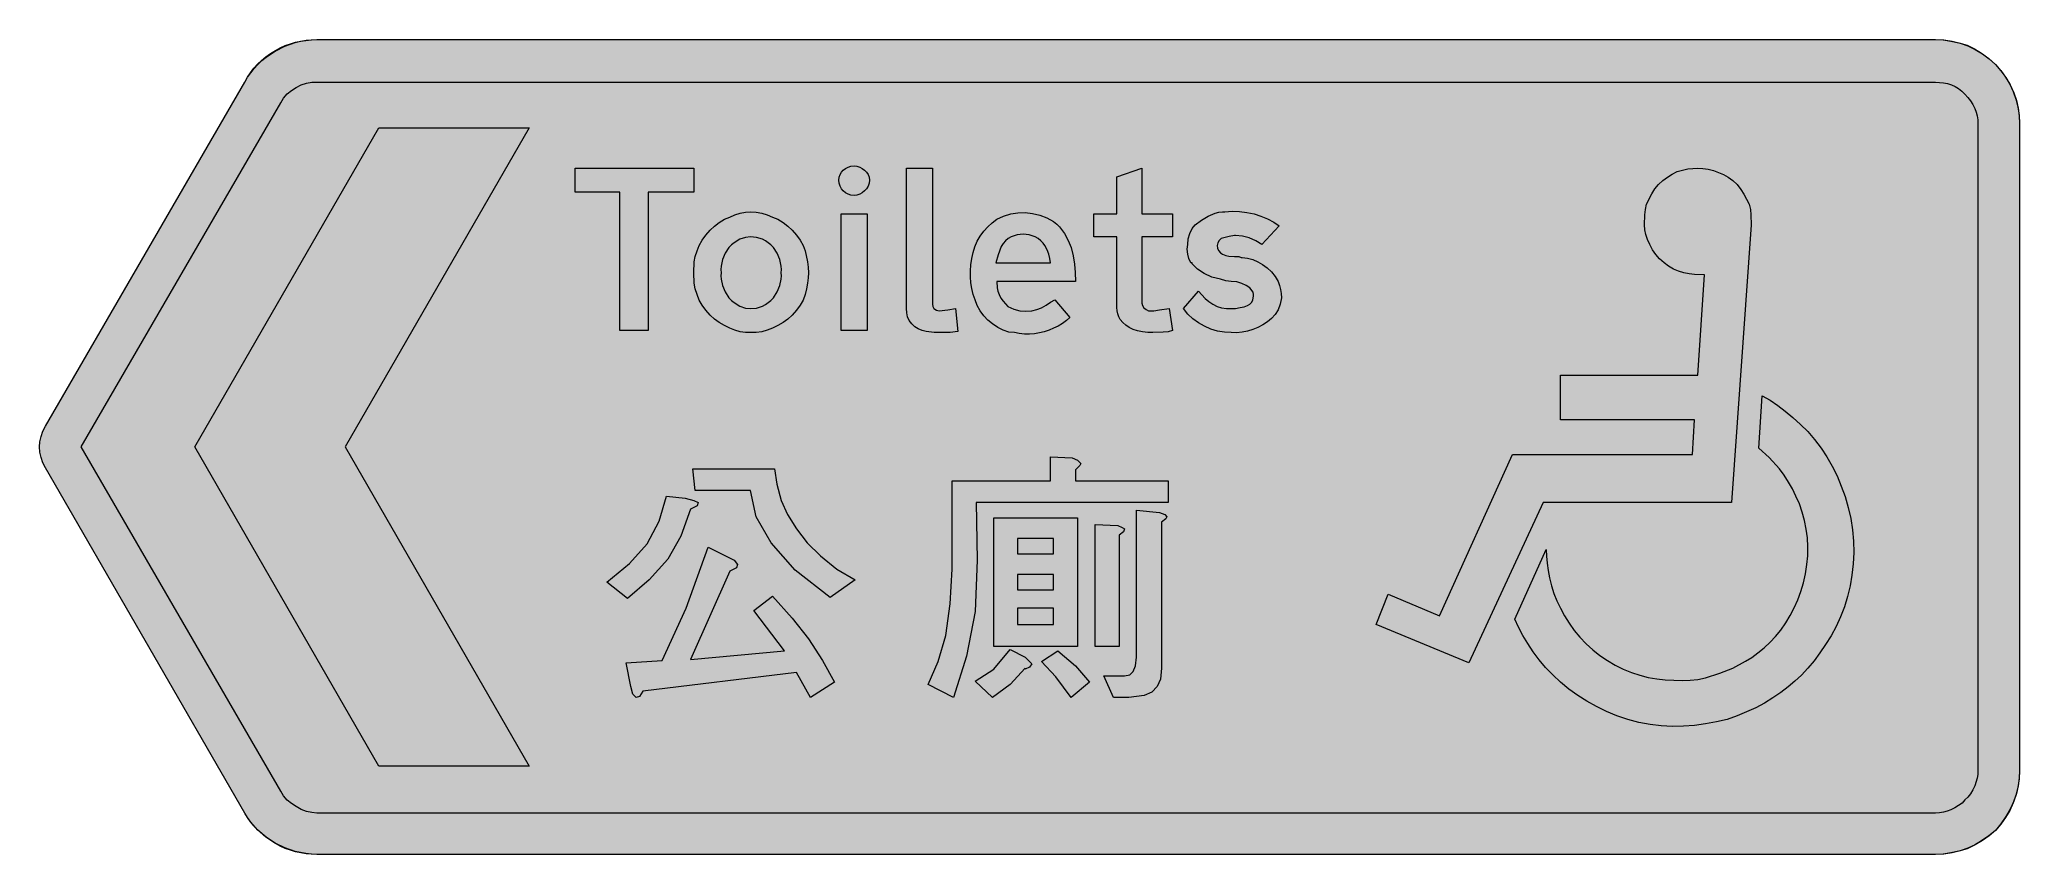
# Model space of a CAD drawing. Header units: metres. Extents: x 12 to 557, y 28 to 253.
import ezdxf

# ---------------------------------------------------------------- set-up
doc = ezdxf.new("R2010")
doc.units = ezdxf.units.M
for name, color, linetype, true_color in [('FILL_BLUE_0000FF', 7, 'Continuous', 0x0000ff), ('FILL_WHITE_FFFFFF', 7, 'Continuous', 0xffffff), ('STROKE_BLUE_0000FF', 7, 'Continuous', 0x0000ff)]:
    doc.layers.add(name, color=color, linetype=linetype, true_color=true_color)

msp = doc.modelspace()

# ---------------------------------------------------------------- hatches: boundary and pattern name
at = {"layer": 'FILL_BLUE_0000FF', "true_color": 0x0000ff}
h = msp.add_hatch(color=7, dxfattribs=at)
h.dxf.hatch_style = 1
h.paths.add_polyline_path([(78.45, 235.44), (79.23, 236.73), (80.21, 237.88), (81.36, 238.86), (82.65, 239.64), (84.05, 240.38), (85.5, 240.84), (86.95, 241.07), (88.35, 241.14), (533.85, 241.14), (536.09, 240.96), (537.18, 240.73), (538.24, 240.39), (539.26, 239.94), (540.22, 239.37), (541.12, 238.67), (541.95, 237.84), (542.79, 236.91), (543.53, 235.94), (544.14, 234.93), (544.65, 233.9), (545.04, 232.86), (545.33, 231.81), (545.49, 230.76), (545.55, 229.74), (545.55, 51.54), (545.49, 50.46), (545.33, 49.44), (544.65, 47.34), (544.14, 46.22), (543.52, 45.17), (542.79, 44.22), (541.95, 43.44), (541.17, 42.6), (540.22, 41.87), (539.17, 41.25), (538.05, 40.74), (537.1, 40.35), (536.06, 40.07), (534.97, 39.9), (533.85, 39.84), (88.35, 39.84), (86.95, 39.95), (85.5, 40.29), (84.05, 40.85), (82.65, 41.64), (81.36, 42.42), (80.21, 43.4), (79.23, 44.55), (78.45, 45.84), (23.55, 140.64), (78.45, 235.44)])
at = {"layer": 'FILL_WHITE_FFFFFF', "true_color": 0xffffff}
h = msp.add_hatch(color=7, dxfattribs=at)
h.dxf.hatch_style = 1
h.paths.add_polyline_path([(68.55, 241.14), (69.28, 242.46), (70.12, 243.72), (71.05, 244.92), (72.08, 246.05), (73.18, 247.11), (74.37, 248.1), (75.63, 249.01), (76.95, 249.84), (78.31, 250.57), (79.7, 251.19), (81.11, 251.71), (82.54, 252.13), (85.43, 252.67), (88.35, 252.84), (533.85, 252.84), (535.93, 252.73), (538.09, 252.43), (540.3, 251.95), (542.55, 251.34), (544.57, 250.33), (546.56, 249.09), (548.5, 247.63), (550.35, 245.94), (551.86, 244.26), (553.24, 242.38), (554.44, 240.33), (555.45, 238.14), (556.19, 236.07), (556.65, 233.94), (556.88, 231.81), (556.95, 229.74), (556.95, 51.54), (556.88, 49.47), (556.65, 47.34), (556.19, 45.21), (555.45, 43.14), (554.44, 40.95), (553.24, 38.87), (551.86, 36.9), (550.35, 35.04), (548.5, 33.53), (546.56, 32.15), (544.57, 30.95), (542.55, 29.94), (540.3, 29.33), (538.09, 28.85), (535.93, 28.55), (533.85, 28.44), (88.35, 28.44), (85.43, 28.61), (82.54, 29.15), (81.11, 29.57), (79.7, 30.09), (78.31, 30.71), (76.95, 31.44), (74.37, 33.17), (72.08, 35.19), (71.05, 36.29), (70.12, 37.43), (69.28, 38.62), (68.55, 39.84), (13.65, 134.94), (12.96, 136.32), (12.47, 137.73), (12.17, 139.18), (12.07, 140.64), (12.17, 142.1), (12.47, 143.55), (12.96, 144.96), (13.65, 146.34), (68.55, 241.14)])
h = msp.add_hatch(color=7, dxfattribs=at)
h.dxf.hatch_style = 1
h.paths.add_polyline_path([(146.85, 228.54), (96.15, 140.64), (146.85, 52.74), (105.45, 52.74), (54.75, 140.64), (105.45, 228.54), (146.85, 228.54)])
h = msp.add_hatch(color=7, dxfattribs=at)
h.dxf.hatch_style = 1
h.paths.add_polyline_path([(240.36, 213.27), (240.09, 212.47), (239.67, 211.76), (239.14, 211.14), (238.5, 210.64), (237.79, 210.26), (237.03, 210.02), (236.25, 209.94), (235.38, 210.02), (234.58, 210.26), (233.87, 210.64), (233.25, 211.14), (232.75, 211.76), (232.37, 212.47), (232.13, 213.27), (232.05, 214.14), (232.13, 214.91), (232.37, 215.64), (232.75, 216.3), (233.25, 216.88), (233.87, 217.36), (234.58, 217.73), (235.38, 217.96), (236.25, 218.04), (237.03, 217.96), (237.79, 217.73), (238.5, 217.36), (239.14, 216.88), (239.67, 216.3), (240.09, 215.64), (240.36, 214.91), (240.45, 214.14), (240.36, 213.27)])
h = msp.add_hatch(color=7, dxfattribs=at)
h.dxf.hatch_style = 1
h.paths.add_polyline_path([(192.15, 210.84), (179.55, 210.84), (179.55, 172.74), (171.75, 172.74), (171.75, 210.84), (159.45, 210.84), (159.45, 217.44), (192.15, 217.44), (192.15, 210.84)])
h = msp.add_hatch(color=7, dxfattribs=at)
h.dxf.hatch_style = 1
h.paths.add_polyline_path([(250.65, 217.44), (257.85, 217.44), (257.85, 180.24), (257.85, 179.94), (257.89, 179.34), (258.15, 178.74), (258.9, 178.33), (259.65, 178.14), (262.05, 178.44), (264.15, 178.74), (264.75, 172.44), (262.65, 172.18), (260.55, 172.14), (258.3, 172.18), (256.05, 172.44), (254.93, 172.73), (253.87, 173.15), (252.93, 173.75), (252.15, 174.54), (251.41, 175.49), (250.95, 176.53), (250.72, 177.62), (250.65, 178.74), (250.65, 217.44)])
h = msp.add_hatch(color=7, dxfattribs=at)
h.dxf.hatch_style = 1
h.paths.add_polyline_path([(315.6, 179.57), (316.01, 178.97), (316.59, 178.47), (317.25, 178.14), (318.75, 178.18), (320.25, 178.44), (322.95, 178.74), (323.85, 172.74), (322.63, 172.39), (321.26, 172.22), (318.45, 172.14), (317.06, 172.2), (315.64, 172.37), (314.27, 172.65), (313.05, 173.04), (311.98, 173.55), (311.03, 174.17), (310.18, 174.9), (309.45, 175.74), (309.06, 176.47), (308.78, 177.28), (308.61, 178.14), (308.55, 179.04), (308.55, 198.54), (302.25, 198.54), (302.25, 204.84), (308.55, 204.84), (308.55, 215.04), (315.45, 217.44), (315.45, 204.84), (323.85, 204.84), (323.85, 198.54), (315.45, 198.54), (315.45, 180.24), (315.6, 179.57)])
h = msp.add_hatch(color=7, dxfattribs=at)
h.dxf.hatch_style = 1
h.paths.add_polyline_path([(405.45, 81.24), (379.95, 91.74), (383.25, 100.14), (397.35, 94.14), (417.45, 138.54), (466.95, 138.54), (467.55, 148.14), (430.65, 148.14), (430.65, 160.44), (468.45, 160.44), (470.25, 188.04), (467.51, 188.12), (466.07, 188.29), (464.55, 188.64), (463.16, 189.02), (461.74, 189.65), (460.37, 190.45), (459.15, 191.34), (457.91, 192.47), (456.86, 193.67), (455.99, 194.97), (455.25, 196.44), (454.64, 197.79), (454.16, 199.14), (453.86, 200.49), (453.75, 201.84), (453.83, 204.58), (454, 206.02), (454.35, 207.54), (455.78, 210.35), (456.63, 211.72), (457.65, 212.94), (458.83, 214.01), (460.09, 214.97), (461.4, 215.81), (462.75, 216.54), (465.71, 217.22), (467.1, 217.38), (468.45, 217.44), (469.85, 217.38), (471.3, 217.18), (472.75, 216.81), (474.15, 216.24), (475.5, 215.68), (476.81, 214.93), (478.07, 214), (479.25, 212.94), (480.27, 211.59), (481.13, 210.24), (482.55, 207.54), (482.9, 206.02), (483.08, 204.58), (483.15, 201.84), (477.75, 125.34), (425.85, 125.34), (405.45, 81.24)])
h = msp.add_hatch(color=7, dxfattribs=at)
h.dxf.hatch_style = 1
h.paths.add_polyline_path([(192.53, 193.11), (193.05, 194.64), (193.61, 196.16), (194.4, 197.6), (195.41, 198.99), (196.65, 200.34), (197.83, 201.45), (199.12, 202.48), (200.53, 203.34), (202.05, 203.94), (203.45, 204.55), (204.9, 205.03), (206.35, 205.33), (207.75, 205.44), (209.32, 205.33), (210.86, 205.03), (212.35, 204.55), (213.75, 203.94), (215.27, 203.34), (216.67, 202.48), (217.97, 201.45), (219.15, 200.34), (220.39, 198.99), (221.4, 197.6), (222.19, 196.16), (222.75, 194.64), (223.43, 191.64), (223.59, 190.17), (223.65, 188.64), (223.59, 187.24), (223.43, 185.75), (223.14, 184.21), (222.75, 182.64), (222.19, 181.12), (221.4, 179.68), (220.39, 178.29), (219.15, 176.94), (217.97, 175.87), (216.67, 174.92), (215.27, 174.07), (213.75, 173.34), (212.35, 172.77), (210.86, 172.4), (209.32, 172.2), (207.75, 172.14), (206.35, 172.2), (204.9, 172.4), (203.45, 172.77), (202.05, 173.34), (200.53, 174.07), (199.12, 174.92), (197.83, 175.87), (196.65, 176.94), (195.41, 178.29), (194.4, 179.68), (193.61, 181.12), (193.05, 182.64), (192.53, 184.21), (192.26, 185.75), (192.15, 188.64), (192.26, 191.64), (192.53, 193.11)])
h.paths.add_polyline_path([(204.75, 197.83), (203.19, 196.89), (202.45, 196.27), (201.75, 195.54), (200.75, 194.04), (200.02, 192.32), (199.64, 190.48), (199.59, 189.55), (199.65, 188.64), (199.59, 187.74), (199.64, 186.84), (200.02, 185.08), (200.75, 183.37), (201.75, 181.74), (202.45, 181.01), (203.19, 180.39), (204.75, 179.45), (206.31, 178.91), (207.75, 178.74), (209.37, 178.91), (211.01, 179.45), (211.82, 179.87), (212.6, 180.39), (213.35, 181.01), (214.05, 181.74), (215.05, 183.37), (215.77, 185.08), (216.16, 186.84), (216.21, 187.74), (216.15, 188.64), (216.21, 189.55), (216.16, 190.48), (215.77, 192.32), (215.05, 194.04), (214.05, 195.54), (213.35, 196.27), (212.6, 196.89), (211.82, 197.41), (211.01, 197.83), (209.37, 198.37), (207.75, 198.54), (206.31, 198.37), (204.75, 197.83)], flags=16)
h = msp.add_hatch(color=7, dxfattribs=at)
h.dxf.hatch_style = 1
h.paths.add_polyline_path([(232.65, 172.74), (232.65, 204.84), (239.85, 204.84), (239.85, 172.74), (232.65, 172.74)])
h = msp.add_hatch(color=7, dxfattribs=at)
h.dxf.hatch_style = 1
h.paths.add_polyline_path([(277.24, 172.78), (275.75, 173.53), (274.35, 174.54), (273.06, 175.55), (271.91, 176.75), (270.93, 178.13), (270.15, 179.64), (269.53, 181.13), (269.03, 182.67), (268.65, 184.25), (268.39, 185.87), (268.25, 187.51), (268.25, 189.17), (268.38, 190.85), (268.65, 192.54), (268.97, 194.2), (269.48, 195.79), (270.15, 197.3), (270.97, 198.73), (271.94, 200.05), (273.04, 201.27), (274.24, 202.37), (275.55, 203.34), (277.4, 204.21), (279.34, 204.81), (281.33, 205.13), (283.35, 205.18), (285.37, 204.96), (287.36, 204.48), (289.3, 203.74), (291.15, 202.74), (292.01, 202.02), (292.79, 201.24), (294.11, 199.48), (295.16, 197.55), (295.95, 195.54), (296.52, 193.29), (296.89, 191), (297.09, 188.66), (297.15, 186.24), (275.55, 186.24), (275.63, 184.44), (275.8, 183.54), (276.15, 182.64), (276.65, 181.62), (277.24, 180.77), (278.55, 179.34), (280.17, 178.6), (281.85, 178.18), (283.53, 178.03), (285.15, 178.14), (286.5, 178.47), (287.81, 179), (289.07, 179.7), (290.25, 180.54), (291.45, 181.14), (295.65, 176.34), (294.69, 175.45), (293.63, 174.62), (292.44, 173.89), (291.15, 173.34), (289.89, 172.82), (288.58, 172.39), (287.23, 172.06), (285.86, 171.84), (284.48, 171.73), (283.09, 171.74), (281.71, 171.87), (280.35, 172.14), (278.78, 172.3), (277.24, 172.78)])
h.paths.add_polyline_path([(290.14, 192.51), (289.84, 193.74), (289.36, 194.97), (288.75, 196.14), (288.24, 196.81), (287.63, 197.45), (286.89, 198.04), (286.05, 198.54), (284.43, 199.05), (282.75, 199.22), (281.07, 199.05), (279.45, 198.54), (278.61, 198.03), (277.88, 197.42), (277.26, 196.68), (276.75, 195.84), (275.89, 193.59), (275.25, 191.34), (290.25, 191.34), (290.14, 192.51)], flags=16)
h = msp.add_hatch(color=7, dxfattribs=at)
h.dxf.hatch_style = 1
h.paths.add_polyline_path([(338.55, 193.39), (339.41, 193.22), (340.95, 193.14), (341.85, 193.14), (342.15, 193.14), (342.75, 192.84), (343.05, 192.84), (344.51, 192.63), (345.95, 192.23), (347.34, 191.65), (348.67, 190.89), (349.92, 189.96), (351.07, 188.87), (352.08, 187.63), (352.95, 186.24), (353.34, 185.12), (353.63, 183.99), (353.79, 182.87), (353.85, 181.74), (353.51, 180.01), (352.95, 178.44), (352.16, 177.1), (351.15, 176.04), (349.97, 175.08), (348.7, 174.25), (347.35, 173.54), (345.94, 172.97), (344.48, 172.53), (343.01, 172.24), (341.52, 172.11), (340.05, 172.14), (338.14, 172.25), (336.26, 172.58), (334.42, 173.12), (332.66, 173.87), (331, 174.81), (329.46, 175.94), (328.07, 177.25), (326.85, 178.74), (331.05, 183.54), (332.89, 181.52), (333.88, 180.67), (334.95, 179.94), (336.13, 179.37), (337.39, 179), (338.7, 178.8), (340.05, 178.74), (341.25, 178.78), (342.45, 179.04), (343.61, 179.23), (344.55, 179.64), (345.16, 179.97), (345.64, 180.47), (345.94, 181.07), (346.05, 181.74), (346.18, 182.19), (346.16, 182.6), (346.05, 183.24), (345.15, 184.44), (344.14, 185.1), (342.94, 185.68), (341.56, 186.09), (340.05, 186.24), (338.55, 186.43), (337.05, 186.84), (334.69, 187.45), (332.59, 188.38), (330.76, 189.58), (329.25, 191.04), (329.25, 191.34), (328.95, 191.34), (328.39, 192.52), (328.05, 193.78), (327.94, 195.09), (328.05, 196.44), (328.21, 198), (328.65, 199.48), (329.32, 200.79), (330.15, 201.84), (331.83, 203.12), (333.67, 204.2), (335.63, 205), (336.64, 205.27), (337.65, 205.44), (338.25, 205.44), (340.28, 205.57), (342.32, 205.51), (344.34, 205.26), (346.31, 204.84), (348.21, 204.25), (350.02, 203.5), (351.71, 202.59), (353.25, 201.54), (348.45, 196.44), (346.78, 197.45), (344.96, 198.2), (343.09, 198.68), (341.25, 198.84), (340.95, 198.84), (339.45, 198.65), (337.95, 198.24), (337.29, 198.04), (336.71, 197.53), (336.3, 196.85), (336.15, 196.14), (336.26, 195.43), (336.56, 194.72), (337.04, 194.12), (337.65, 193.74), (338.55, 193.39)])
h = msp.add_hatch(color=7, dxfattribs=at)
h.dxf.hatch_style = 1
h.paths.add_polyline_path([(486.15, 154.74), (488.35, 153.51), (490.46, 152.08), (492.52, 150.48), (494.55, 148.74), (496.7, 146.88), (498.68, 144.88), (500.54, 142.71), (502.35, 140.34), (503.97, 137.91), (505.44, 135.35), (506.76, 132.67), (507.94, 129.88), (508.96, 126.99), (509.82, 124.01), (510.52, 120.96), (511.05, 117.84), (511.29, 114.69), (511.34, 111.56), (511.19, 108.45), (510.86, 105.39), (510.35, 102.38), (509.66, 99.45), (508.79, 96.59), (507.75, 93.84), (506.52, 91.2), (505.13, 88.67), (503.62, 86.25), (502.05, 83.94), (500.42, 81.75), (498.71, 79.7), (496.95, 77.82), (495.15, 76.14), (493.29, 74.57), (491.29, 73.03), (489.12, 71.54), (486.75, 70.14), (484.4, 68.85), (481.87, 67.67), (479.24, 66.6), (476.55, 65.64), (473.6, 64.92), (470.6, 64.36), (467.57, 63.96), (464.51, 63.73), (461.44, 63.68), (458.37, 63.83), (455.3, 64.18), (452.25, 64.74), (449.16, 65.61), (446.17, 66.64), (443.31, 67.83), (440.55, 69.17), (437.91, 70.64), (435.38, 72.25), (432.96, 73.98), (430.65, 75.84), (428.51, 77.87), (426.56, 79.93), (424.79, 82.04), (423.15, 84.24), (421.64, 86.49), (420.26, 88.74), (419.06, 90.99), (418.05, 93.24), (426.75, 112.44), (426.81, 110.59), (426.97, 108.65), (427.26, 106.66), (427.65, 104.64), (428.16, 102.44), (428.81, 100.33), (429.63, 98.27), (430.65, 96.24), (431.75, 94.13), (433, 92.09), (434.42, 90.13), (435.98, 88.25), (437.68, 86.48), (439.51, 84.81), (441.47, 83.26), (443.55, 81.84), (445.71, 80.57), (447.93, 79.48), (450.18, 78.55), (452.48, 77.79), (454.79, 77.2), (457.13, 76.78), (459.49, 76.52), (461.85, 76.44), (464.1, 76.32), (466.31, 76.4), (468.47, 76.65), (470.55, 77.04), (474.53, 78.39), (478.05, 79.74), (481.61, 81.62), (483.32, 82.69), (484.95, 83.94), (486.69, 85.35), (488.33, 86.87), (489.84, 88.5), (491.25, 90.24), (492.64, 92.19), (493.89, 94.23), (495, 96.36), (495.98, 98.57), (496.8, 100.86), (497.49, 103.23), (498.04, 105.69), (498.45, 108.24), (498.69, 110.71), (498.74, 113.18), (498.61, 115.62), (498.3, 118.03), (497.82, 120.4), (497.18, 122.71), (496.39, 124.96), (495.45, 127.14), (494.49, 129.11), (493.43, 131), (492.24, 132.84), (490.95, 134.64), (488.1, 137.72), (485.25, 140.34), (486.15, 154.74)])
h = msp.add_hatch(color=7, dxfattribs=at)
h.dxf.hatch_style = 1
h.paths.add_polyline_path([(290.25, 131.34), (290.25, 137.94), (296.25, 137.64), (297.75, 137.04), (298.65, 136.14), (298.35, 135.54), (297.15, 134.34), (297.15, 131.34), (322.65, 131.34), (322.65, 125.34), (269.85, 125.34), (270.15, 109.44), (269.55, 95.34), (267.15, 83.04), (263.55, 71.64), (256.65, 75.24), (259.35, 81.54), (261.45, 88.74), (262.65, 97.44), (263.25, 107.04), (263.25, 131.34), (290.25, 131.34)])
h = msp.add_hatch(color=7, dxfattribs=at)
h.dxf.hatch_style = 1
h.paths.add_polyline_path([(214.35, 134.64), (214.95, 130.44), (216.15, 125.94), (217.95, 122.04), (220.35, 118.14), (223.35, 114.24), (226.95, 110.64), (231.45, 107.04), (236.55, 104.04), (229.65, 99.24), (220.05, 106.74), (213.45, 114.24), (209.25, 121.44), (207.75, 128.64), (192.45, 128.64), (191.85, 134.64), (214.35, 134.64)])
h = msp.add_hatch(color=7, dxfattribs=at)
h.dxf.hatch_style = 1
h.paths.add_polyline_path([(192.15, 125.94), (193.35, 125.34), (193.05, 124.44), (191.25, 123.54), (188.55, 116.04), (184.95, 109.74), (179.85, 104.04), (173.85, 98.94), (168.15, 103.44), (174.45, 108.54), (179.25, 113.94), (182.55, 120.24), (184.65, 127.14), (189.75, 126.54), (192.15, 125.94)])
h = msp.add_hatch(color=7, dxfattribs=at)
h.dxf.hatch_style = 1
h.paths.add_polyline_path([(274.65, 121.14), (297.75, 121.14), (297.75, 85.74), (274.65, 85.74), (274.65, 121.14)])
h.paths.add_polyline_path([(281.25, 111.24), (291.15, 111.24), (291.15, 115.44), (281.25, 115.44), (281.25, 111.24)], flags=16)
h.paths.add_polyline_path([(281.25, 105.54), (281.25, 101.34), (291.15, 101.34), (291.15, 105.54), (281.25, 105.54)], flags=16)
h.paths.add_polyline_path([(291.15, 96.24), (281.25, 96.24), (281.25, 91.74), (291.15, 91.74), (291.15, 96.24)], flags=16)
h = msp.add_hatch(color=7, dxfattribs=at)
h.dxf.hatch_style = 1
h.paths.add_polyline_path([(320.25, 122.64), (321.75, 122.04), (322.35, 121.44), (322.05, 120.84), (320.85, 119.94), (320.85, 79.74), (320.55, 76.74), (319.65, 74.64), (318.15, 73.14), (316.05, 72.24), (311.85, 71.64), (307.65, 71.64), (304.95, 77.64), (310.65, 77.64), (312.15, 77.94), (313.05, 78.84), (313.65, 80.34), (313.95, 82.74), (313.95, 123.24), (320.25, 122.64)])
h = msp.add_hatch(color=7, dxfattribs=at)
h.dxf.hatch_style = 1
h.paths.add_polyline_path([(308.85, 119.04), (310.05, 118.44), (310.65, 118.14), (310.35, 117.24), (309.15, 116.34), (309.15, 85.74), (302.55, 85.74), (302.55, 119.34), (308.85, 119.04)])
h = msp.add_hatch(color=7, dxfattribs=at)
h.dxf.hatch_style = 1
h.paths.add_polyline_path([(203.25, 109.44), (204.15, 108.24), (203.85, 107.34), (202.05, 106.44), (191.25, 82.14), (217.05, 84.54), (208.65, 95.64), (213.75, 99.54), (219.15, 93.54), (223.65, 87.84), (227.55, 81.84), (230.85, 75.84), (224.25, 71.64), (220.35, 78.54), (178.05, 73.44), (177.15, 71.94), (176.25, 71.64), (175.35, 72.54), (174.75, 74.64), (173.55, 81.24), (183.45, 81.84), (190.05, 96.24), (196.05, 113.04), (200.85, 110.64), (203.25, 109.44)])
h = msp.add_hatch(color=7, dxfattribs=at)
h.dxf.hatch_style = 1
h.paths.add_polyline_path([(284.55, 81.54), (285.15, 80.94), (284.55, 80.04), (283.35, 79.44), (283.35, 79.74), (279.15, 75.24), (274.35, 71.64), (269.55, 76.14), (274.65, 79.44), (279.15, 84.84), (283.35, 82.74), (284.55, 81.54)])
h = msp.add_hatch(color=7, dxfattribs=at)
h.dxf.hatch_style = 1
h.paths.add_polyline_path([(297.15, 80.34), (301.05, 75.84), (295.95, 71.64), (291.75, 77.34), (287.85, 81.54), (292.35, 84.54), (297.15, 80.34)])

# ---------------------------------------------------------------- linework, layer by layer
at = {"layer": 'FILL_BLUE_0000FF', "lineweight": 0, "true_color": 0x0000ff}
msp.add_lwpolyline([(78.45, 235.44), (79.23, 236.73), (80.21, 237.88), (81.36, 238.86), (82.65, 239.64), (84.05, 240.38), (85.5, 240.84), (86.95, 241.07), (88.35, 241.14), (533.85, 241.14), (536.09, 240.96), (537.18, 240.73), (538.24, 240.39), (539.26, 239.94), (540.22, 239.37), (541.12, 238.67), (541.95, 237.84), (542.79, 236.91), (543.53, 235.94), (544.14, 234.93), (544.65, 233.9), (545.04, 232.86), (545.33, 231.81), (545.49, 230.76), (545.55, 229.74), (545.55, 51.54), (545.49, 50.46), (545.33, 49.44), (544.65, 47.34), (544.14, 46.22), (543.52, 45.17), (542.79, 44.22), (541.95, 43.44), (541.17, 42.6), (540.22, 41.87), (539.17, 41.25), (538.05, 40.74), (537.1, 40.35), (536.06, 40.07), (534.97, 39.9), (533.85, 39.84), (88.35, 39.84), (86.95, 39.95), (85.5, 40.29), (84.05, 40.85), (82.65, 41.64), (81.36, 42.42), (80.21, 43.4), (79.23, 44.55), (78.45, 45.84), (23.55, 140.64)], close=True, dxfattribs=at)
at = {"layer": 'FILL_WHITE_FFFFFF', "lineweight": 0, "true_color": 0xffffff}
for points in [[(68.55, 241.14), (69.28, 242.46), (70.12, 243.72), (71.05, 244.92), (72.08, 246.05), (73.18, 247.11), (74.37, 248.1), (75.63, 249.01), (76.95, 249.84), (78.31, 250.57), (79.7, 251.19), (81.11, 251.71), (82.54, 252.13), (85.43, 252.67), (88.35, 252.84), (533.85, 252.84), (535.93, 252.73), (538.09, 252.43), (540.3, 251.95), (542.55, 251.34), (544.57, 250.33), (546.56, 249.09), (548.5, 247.63), (550.35, 245.94), (551.86, 244.26), (553.24, 242.38), (554.44, 240.33), (555.45, 238.14), (556.19, 236.07), (556.65, 233.94), (556.88, 231.81), (556.95, 229.74), (556.95, 51.54), (556.88, 49.47), (556.65, 47.34), (556.19, 45.21), (555.45, 43.14), (554.44, 40.95), (553.24, 38.87), (551.86, 36.9), (550.35, 35.04), (548.5, 33.53), (546.56, 32.15), (544.57, 30.95), (542.55, 29.94), (540.3, 29.33), (538.09, 28.85), (535.93, 28.55), (533.85, 28.44), (88.35, 28.44), (85.43, 28.61), (82.54, 29.15), (81.11, 29.57), (79.7, 30.09), (78.31, 30.71), (76.95, 31.44), (74.37, 33.17), (72.08, 35.19), (71.05, 36.29), (70.12, 37.43), (69.28, 38.62), (68.55, 39.84), (13.65, 134.94), (12.96, 136.32), (12.47, 137.73), (12.17, 139.18), (12.07, 140.64), (12.17, 142.1), (12.47, 143.55), (12.96, 144.96), (13.65, 146.34)], [(240.36, 213.27), (240.09, 212.47), (239.67, 211.76), (239.14, 211.14), (238.5, 210.64), (237.79, 210.26), (237.03, 210.02), (236.25, 209.94), (235.38, 210.02), (234.58, 210.26), (233.87, 210.64), (233.25, 211.14), (232.75, 211.76), (232.37, 212.47), (232.13, 213.27), (232.05, 214.14), (232.13, 214.91), (232.37, 215.64), (232.75, 216.3), (233.25, 216.88), (233.87, 217.36), (234.58, 217.73), (235.38, 217.96), (236.25, 218.04), (237.03, 217.96), (237.79, 217.73), (238.5, 217.36), (239.14, 216.88), (239.67, 216.3), (240.09, 215.64), (240.36, 214.91), (240.45, 214.14)], [(192.15, 210.84), (179.55, 210.84), (179.55, 172.74), (171.75, 172.74), (171.75, 210.84), (159.45, 210.84), (159.45, 217.44), (192.15, 217.44)], [(250.65, 217.44), (257.85, 217.44), (257.85, 180.24), (257.85, 179.94), (257.89, 179.34), (258.15, 178.74), (258.9, 178.33), (259.65, 178.14), (262.05, 178.44), (264.15, 178.74), (264.75, 172.44), (262.65, 172.18), (260.55, 172.14), (258.3, 172.18), (256.05, 172.44), (254.93, 172.73), (253.87, 173.15), (252.93, 173.75), (252.15, 174.54), (251.41, 175.49), (250.95, 176.53), (250.72, 177.62), (250.65, 178.74)], [(315.6, 179.57), (316.01, 178.97), (316.59, 178.47), (317.25, 178.14), (318.75, 178.18), (320.25, 178.44), (322.95, 178.74), (323.85, 172.74), (322.63, 172.39), (321.26, 172.22), (318.45, 172.14), (317.06, 172.2), (315.64, 172.37), (314.27, 172.65), (313.05, 173.04), (311.98, 173.55), (311.03, 174.17), (310.18, 174.9), (309.45, 175.74), (309.06, 176.47), (308.78, 177.28), (308.61, 178.14), (308.55, 179.04), (308.55, 198.54), (302.25, 198.54), (302.25, 204.84), (308.55, 204.84), (308.55, 215.04), (315.45, 217.44), (315.45, 204.84), (323.85, 204.84), (323.85, 198.54), (315.45, 198.54), (315.45, 180.24)], [(405.45, 81.24), (379.95, 91.74), (383.25, 100.14), (397.35, 94.14), (417.45, 138.54), (466.95, 138.54), (467.55, 148.14), (430.65, 148.14), (430.65, 160.44), (468.45, 160.44), (470.25, 188.04), (467.51, 188.12), (466.07, 188.29), (464.55, 188.64), (463.16, 189.02), (461.74, 189.65), (460.37, 190.45), (459.15, 191.34), (457.91, 192.47), (456.86, 193.67), (455.99, 194.97), (455.25, 196.44), (454.64, 197.79), (454.16, 199.14), (453.86, 200.49), (453.75, 201.84), (453.83, 204.58), (454, 206.02), (454.35, 207.54), (455.78, 210.35), (456.63, 211.72), (457.65, 212.94), (458.83, 214.01), (460.09, 214.97), (461.4, 215.81), (462.75, 216.54), (465.71, 217.22), (467.1, 217.38), (468.45, 217.44), (469.85, 217.38), (471.3, 217.18), (472.75, 216.81), (474.15, 216.24), (475.5, 215.68), (476.81, 214.93), (478.07, 214), (479.25, 212.94), (480.27, 211.59), (481.13, 210.24), (482.55, 207.54), (482.9, 206.02), (483.08, 204.58), (483.15, 201.84), (477.75, 125.34), (425.85, 125.34)], [(192.53, 193.11), (193.05, 194.64), (193.61, 196.16), (194.4, 197.6), (195.41, 198.99), (196.65, 200.34), (197.83, 201.45), (199.12, 202.48), (200.53, 203.34), (202.05, 203.94), (203.45, 204.55), (204.9, 205.03), (206.35, 205.33), (207.75, 205.44), (209.32, 205.33), (210.86, 205.03), (212.35, 204.55), (213.75, 203.94), (215.27, 203.34), (216.67, 202.48), (217.97, 201.45), (219.15, 200.34), (220.39, 198.99), (221.4, 197.6), (222.19, 196.16), (222.75, 194.64), (223.43, 191.64), (223.59, 190.17), (223.65, 188.64), (223.59, 187.24), (223.43, 185.75), (223.14, 184.21), (222.75, 182.64), (222.19, 181.12), (221.4, 179.68), (220.39, 178.29), (219.15, 176.94), (217.97, 175.87), (216.67, 174.92), (215.27, 174.07), (213.75, 173.34), (212.35, 172.77), (210.86, 172.4), (209.32, 172.2), (207.75, 172.14), (206.35, 172.2), (204.9, 172.4), (203.45, 172.77), (202.05, 173.34), (200.53, 174.07), (199.12, 174.92), (197.83, 175.87), (196.65, 176.94), (195.41, 178.29), (194.4, 179.68), (193.61, 181.12), (193.05, 182.64), (192.53, 184.21), (192.26, 185.75), (192.15, 188.64), (192.26, 191.64)], [(232.65, 172.74), (232.65, 204.84), (239.85, 204.84), (239.85, 172.74)], [(277.24, 172.78), (275.75, 173.53), (274.35, 174.54), (273.06, 175.55), (271.91, 176.75), (270.93, 178.13), (270.15, 179.64), (269.53, 181.13), (269.03, 182.67), (268.65, 184.25), (268.39, 185.87), (268.25, 187.51), (268.25, 189.17), (268.38, 190.85), (268.65, 192.54), (268.97, 194.2), (269.48, 195.79), (270.15, 197.3), (270.97, 198.73), (271.94, 200.05), (273.04, 201.27), (274.24, 202.37), (275.55, 203.34), (277.4, 204.21), (279.34, 204.81), (281.33, 205.13), (283.35, 205.18), (285.37, 204.96), (287.36, 204.48), (289.3, 203.74), (291.15, 202.74), (292.01, 202.02), (292.79, 201.24), (294.11, 199.48), (295.16, 197.55), (295.95, 195.54), (296.52, 193.29), (296.89, 191), (297.09, 188.66), (297.15, 186.24), (275.55, 186.24), (275.63, 184.44), (275.8, 183.54), (276.15, 182.64), (276.65, 181.62), (277.24, 180.77), (278.55, 179.34), (280.17, 178.6), (281.85, 178.18), (283.53, 178.03), (285.15, 178.14), (286.5, 178.47), (287.81, 179), (289.07, 179.7), (290.25, 180.54), (291.45, 181.14), (295.65, 176.34), (294.69, 175.45), (293.63, 174.62), (292.44, 173.89), (291.15, 173.34), (289.89, 172.82), (288.58, 172.39), (287.23, 172.06), (285.86, 171.84), (284.48, 171.73), (283.09, 171.74), (281.71, 171.87), (280.35, 172.14), (278.78, 172.3)], [(338.55, 193.39), (339.41, 193.22), (340.95, 193.14), (341.85, 193.14), (342.15, 193.14), (342.75, 192.84), (343.05, 192.84), (344.51, 192.63), (345.95, 192.23), (347.34, 191.65), (348.67, 190.89), (349.92, 189.96), (351.07, 188.87), (352.08, 187.63), (352.95, 186.24), (353.34, 185.12), (353.63, 183.99), (353.79, 182.87), (353.85, 181.74), (353.51, 180.01), (352.95, 178.44), (352.16, 177.1), (351.15, 176.04), (349.97, 175.08), (348.7, 174.25), (347.35, 173.54), (345.94, 172.97), (344.48, 172.53), (343.01, 172.24), (341.52, 172.11), (340.05, 172.14), (338.14, 172.25), (336.26, 172.58), (334.42, 173.12), (332.66, 173.87), (331, 174.81), (329.46, 175.94), (328.07, 177.25), (326.85, 178.74), (331.05, 183.54), (332.89, 181.52), (333.88, 180.67), (334.95, 179.94), (336.13, 179.37), (337.39, 179), (338.7, 178.8), (340.05, 178.74), (341.25, 178.78), (342.45, 179.04), (343.61, 179.23), (344.55, 179.64), (345.16, 179.97), (345.64, 180.47), (345.94, 181.07), (346.05, 181.74), (346.18, 182.19), (346.16, 182.6), (346.05, 183.24), (345.15, 184.44), (344.14, 185.1), (342.94, 185.68), (341.56, 186.09), (340.05, 186.24), (338.55, 186.43), (337.05, 186.84), (334.69, 187.45), (332.59, 188.38), (330.76, 189.58), (329.25, 191.04), (329.25, 191.34), (328.95, 191.34), (328.39, 192.52), (328.05, 193.78), (327.94, 195.09), (328.05, 196.44), (328.21, 198), (328.65, 199.48), (329.32, 200.79), (330.15, 201.84), (331.83, 203.12), (333.67, 204.2), (335.63, 205), (336.64, 205.27), (337.65, 205.44), (338.25, 205.44), (340.28, 205.57), (342.32, 205.51), (344.34, 205.26), (346.31, 204.84), (348.21, 204.25), (350.02, 203.5), (351.71, 202.59), (353.25, 201.54), (348.45, 196.44), (346.78, 197.45), (344.96, 198.2), (343.09, 198.68), (341.25, 198.84), (340.95, 198.84), (339.45, 198.65), (337.95, 198.24), (337.29, 198.04), (336.71, 197.53), (336.3, 196.85), (336.15, 196.14), (336.26, 195.43), (336.56, 194.72), (337.04, 194.12), (337.65, 193.74)], [(204.75, 197.83), (203.19, 196.89), (202.45, 196.27), (201.75, 195.54), (200.75, 194.04), (200.02, 192.32), (199.64, 190.48), (199.59, 189.55), (199.65, 188.64), (199.59, 187.74), (199.64, 186.84), (200.02, 185.08), (200.75, 183.37), (201.75, 181.74), (202.45, 181.01), (203.19, 180.39), (204.75, 179.45), (206.31, 178.91), (207.75, 178.74), (209.37, 178.91), (211.01, 179.45), (211.82, 179.87), (212.6, 180.39), (213.35, 181.01), (214.05, 181.74), (215.05, 183.37), (215.77, 185.08), (216.16, 186.84), (216.21, 187.74), (216.15, 188.64), (216.21, 189.55), (216.16, 190.48), (215.77, 192.32), (215.05, 194.04), (214.05, 195.54), (213.35, 196.27), (212.6, 196.89), (211.82, 197.41), (211.01, 197.83), (209.37, 198.37), (207.75, 198.54), (206.31, 198.37)], [(290.14, 192.51), (289.84, 193.74), (289.36, 194.97), (288.75, 196.14), (288.24, 196.81), (287.63, 197.45), (286.89, 198.04), (286.05, 198.54), (284.43, 199.05), (282.75, 199.22), (281.07, 199.05), (279.45, 198.54), (278.61, 198.03), (277.88, 197.42), (277.26, 196.68), (276.75, 195.84), (275.89, 193.59), (275.25, 191.34), (290.25, 191.34)], [(486.15, 154.74), (488.35, 153.51), (490.46, 152.08), (492.52, 150.48), (494.55, 148.74), (496.7, 146.88), (498.68, 144.88), (500.54, 142.71), (502.35, 140.34), (503.97, 137.91), (505.44, 135.35), (506.76, 132.67), (507.94, 129.88), (508.96, 126.99), (509.82, 124.01), (510.52, 120.96), (511.05, 117.84), (511.29, 114.69), (511.34, 111.56), (511.19, 108.45), (510.86, 105.39), (510.35, 102.38), (509.66, 99.45), (508.79, 96.59), (507.75, 93.84), (506.52, 91.2), (505.13, 88.67), (503.62, 86.25), (502.05, 83.94), (500.42, 81.75), (498.71, 79.7), (496.95, 77.82), (495.15, 76.14), (493.29, 74.57), (491.29, 73.03), (489.12, 71.54), (486.75, 70.14), (484.4, 68.85), (481.87, 67.67), (479.24, 66.6), (476.55, 65.64), (473.6, 64.92), (470.6, 64.36), (467.57, 63.96), (464.51, 63.73), (461.44, 63.68), (458.37, 63.83), (455.3, 64.18), (452.25, 64.74), (449.16, 65.61), (446.17, 66.64), (443.31, 67.83), (440.55, 69.17), (437.91, 70.64), (435.38, 72.25), (432.96, 73.98), (430.65, 75.84), (428.51, 77.87), (426.56, 79.93), (424.79, 82.04), (423.15, 84.24), (421.64, 86.49), (420.26, 88.74), (419.06, 90.99), (418.05, 93.24), (426.75, 112.44), (426.81, 110.59), (426.97, 108.65), (427.26, 106.66), (427.65, 104.64), (428.16, 102.44), (428.81, 100.33), (429.63, 98.27), (430.65, 96.24), (431.75, 94.13), (433, 92.09), (434.42, 90.13), (435.98, 88.25), (437.68, 86.48), (439.51, 84.81), (441.47, 83.26), (443.55, 81.84), (445.71, 80.57), (447.93, 79.48), (450.18, 78.55), (452.48, 77.79), (454.79, 77.2), (457.13, 76.78), (459.49, 76.52), (461.85, 76.44), (464.1, 76.32), (466.31, 76.4), (468.47, 76.65), (470.55, 77.04), (474.53, 78.39), (478.05, 79.74), (481.61, 81.62), (483.32, 82.69), (484.95, 83.94), (486.69, 85.35), (488.33, 86.87), (489.84, 88.5), (491.25, 90.24), (492.64, 92.19), (493.89, 94.23), (495, 96.36), (495.98, 98.57), (496.8, 100.86), (497.49, 103.23), (498.04, 105.69), (498.45, 108.24), (498.69, 110.71), (498.74, 113.18), (498.61, 115.62), (498.3, 118.03), (497.82, 120.4), (497.18, 122.71), (496.39, 124.96), (495.45, 127.14), (494.49, 129.11), (493.43, 131), (492.24, 132.84), (490.95, 134.64), (488.1, 137.72), (485.25, 140.34)], [(290.25, 131.34), (290.25, 137.94), (296.25, 137.64), (297.75, 137.04), (298.65, 136.14), (298.35, 135.54), (297.15, 134.34), (297.15, 131.34), (322.65, 131.34), (322.65, 125.34), (269.85, 125.34), (270.15, 109.44), (269.55, 95.34), (267.15, 83.04), (263.55, 71.64), (256.65, 75.24), (259.35, 81.54), (261.45, 88.74), (262.65, 97.44), (263.25, 107.04), (263.25, 131.34)], [(214.35, 134.64), (214.95, 130.44), (216.15, 125.94), (217.95, 122.04), (220.35, 118.14), (223.35, 114.24), (226.95, 110.64), (231.45, 107.04), (236.55, 104.04), (229.65, 99.24), (220.05, 106.74), (213.45, 114.24), (209.25, 121.44), (207.75, 128.64), (192.45, 128.64), (191.85, 134.64)], [(192.15, 125.94), (193.35, 125.34), (193.05, 124.44), (191.25, 123.54), (188.55, 116.04), (184.95, 109.74), (179.85, 104.04), (173.85, 98.94), (168.15, 103.44), (174.45, 108.54), (179.25, 113.94), (182.55, 120.24), (184.65, 127.14), (189.75, 126.54)], [(274.65, 121.14), (297.75, 121.14), (297.75, 85.74), (274.65, 85.74)], [(320.25, 122.64), (321.75, 122.04), (322.35, 121.44), (322.05, 120.84), (320.85, 119.94), (320.85, 79.74), (320.55, 76.74), (319.65, 74.64), (318.15, 73.14), (316.05, 72.24), (311.85, 71.64), (307.65, 71.64), (304.95, 77.64), (310.65, 77.64), (312.15, 77.94), (313.05, 78.84), (313.65, 80.34), (313.95, 82.74), (313.95, 123.24)], [(281.25, 111.24), (291.15, 111.24), (291.15, 115.44), (281.25, 115.44)], [(308.85, 119.04), (310.05, 118.44), (310.65, 118.14), (310.35, 117.24), (309.15, 116.34), (309.15, 85.74), (302.55, 85.74), (302.55, 119.34)], [(203.25, 109.44), (204.15, 108.24), (203.85, 107.34), (202.05, 106.44), (191.25, 82.14), (217.05, 84.54), (208.65, 95.64), (213.75, 99.54), (219.15, 93.54), (223.65, 87.84), (227.55, 81.84), (230.85, 75.84), (224.25, 71.64), (220.35, 78.54), (178.05, 73.44), (177.15, 71.94), (176.25, 71.64), (175.35, 72.54), (174.75, 74.64), (173.55, 81.24), (183.45, 81.84), (190.05, 96.24), (196.05, 113.04), (200.85, 110.64)], [(281.25, 105.54), (281.25, 101.34), (291.15, 101.34), (291.15, 105.54)], [(291.15, 96.24), (281.25, 96.24), (281.25, 91.74), (291.15, 91.74)], [(284.55, 81.54), (285.15, 80.94), (284.55, 80.04), (283.35, 79.44), (283.35, 79.74), (279.15, 75.24), (274.35, 71.64), (269.55, 76.14), (274.65, 79.44), (279.15, 84.84), (283.35, 82.74)], [(297.15, 80.34), (301.05, 75.84), (295.95, 71.64), (291.75, 77.34), (287.85, 81.54), (292.35, 84.54)]]:
    msp.add_lwpolyline(points, close=True, dxfattribs=at)
at = {"layer": 'FILL_WHITE_FFFFFF', "lineweight": 0, "true_color": 0x0000ff}
msp.add_lwpolyline([(146.85, 228.54), (96.15, 140.64), (146.85, 52.74), (105.45, 52.74), (54.75, 140.64), (105.45, 228.54)], close=True, dxfattribs=at)
at = {"layer": 'STROKE_BLUE_0000FF', "lineweight": 0, "true_color": 0x0000ff}
msp.add_lwpolyline([(13.65, 146.34), (68.55, 241.14), (69.33, 242.46), (70.19, 243.71), (71.13, 244.89), (72.15, 246.01), (73.24, 247.04), (74.39, 248.01), (76.87, 249.69), (79.55, 251.04), (82.39, 252.02), (83.85, 252.38), (85.33, 252.63), (86.84, 252.79), (88.35, 252.84), (533.85, 252.84), (536.18, 252.73), (538.45, 252.39), (540.65, 251.84), (542.77, 251.08), (544.81, 250.1), (546.76, 248.92), (548.61, 247.53), (550.35, 245.94), (551.84, 244.28), (553.15, 242.48), (554.28, 240.55), (555.22, 238.51), (555.97, 236.4), (556.51, 234.21), (556.84, 231.99), (556.95, 229.74), (556.95, 51.54), (556.84, 49.21), (556.51, 46.94), (555.97, 44.74), (555.22, 42.61), (554.28, 40.58), (553.15, 38.63), (551.84, 36.78), (550.35, 35.04), (548.61, 33.55), (546.76, 32.24), (544.81, 31.11), (542.77, 30.16), (540.65, 29.42), (538.45, 28.88), (536.18, 28.55), (533.85, 28.44), (88.35, 28.44), (86.84, 28.49), (85.33, 28.65), (82.39, 29.25), (79.55, 30.23), (76.87, 31.55), (74.39, 33.2), (72.15, 35.15), (70.19, 37.37), (69.33, 38.57), (68.55, 39.84), (13.65, 134.94), (12.96, 136.32), (12.47, 137.73), (12.17, 139.18), (12.07, 140.64), (12.17, 142.1), (12.47, 143.55), (12.96, 144.96), (13.65, 146.34)], dxfattribs=at)

doc.saveas('drawing.dxf')
